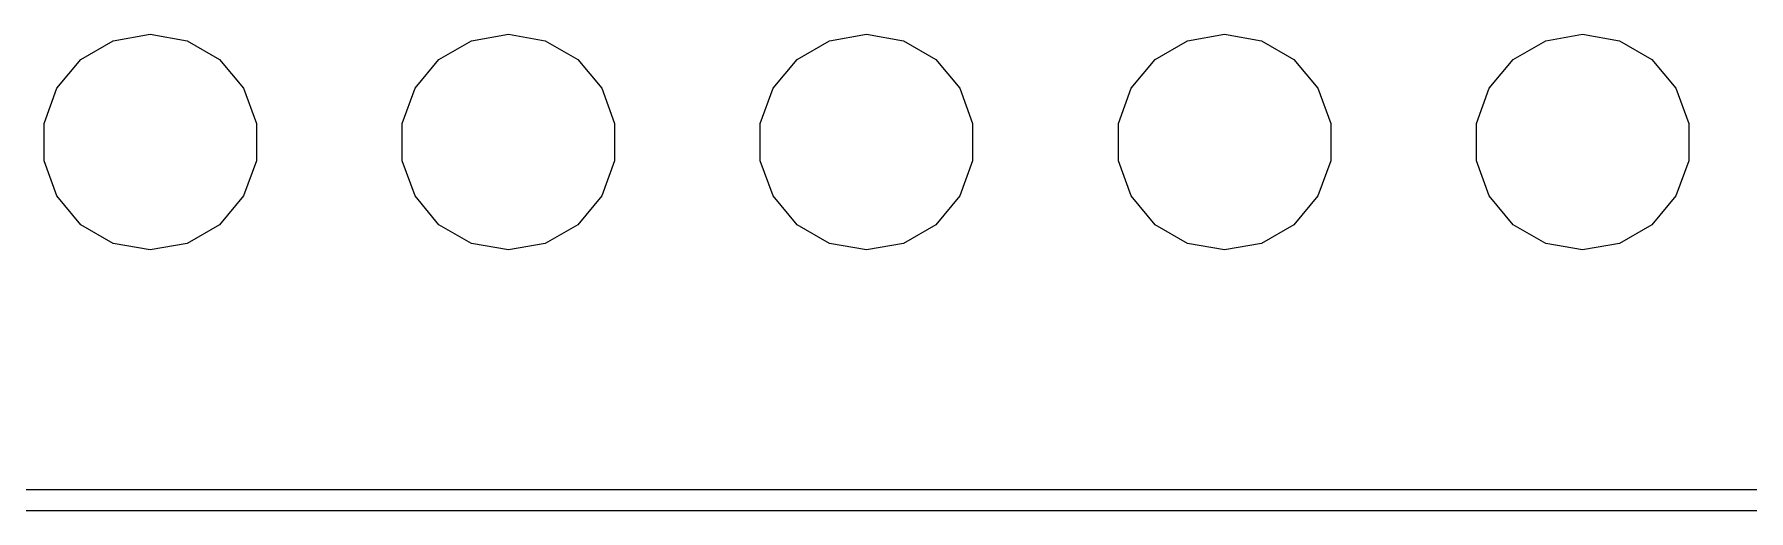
# Model space of a CAD drawing. Extents: x 125.2 to 205.2, y -134.4 to -54.5.
# Drawn here: x 168.45 to 180.61, y -120.72 to -117.34 of the extents above; entities that cross this region are included whole.
import ezdxf

# ---------------------------------------------------------------- set-up
doc = ezdxf.new("R2010")
doc.units = 0
doc.header["$MEASUREMENT"] = 0
doc.layers.add('BLACK', color=7, linetype='CONTINUOUS')

msp = doc.modelspace()

# ---------------------------------------------------------------- linework, layer by layer
at = {"layer": 'Black'}
for p, q in [((169.008, -117.391), (169.27, -117.345)), ((169.27, -117.345), (169.532, -117.391)), ((171.548, -117.391), (171.81, -117.345)), ((171.81, -117.345), (172.072, -117.391)), ((174.088, -117.391), (174.35, -117.345)), ((174.35, -117.345), (174.612, -117.391)), ((176.628, -117.391), (176.89, -117.345)), ((176.89, -117.345), (177.152, -117.391)), ((179.168, -117.391), (179.43, -117.345)), ((179.43, -117.345), (179.692, -117.391)), ((168.778, -117.524), (169.008, -117.391)), ((169.532, -117.391), (169.762, -117.524)), ((171.318, -117.524), (171.548, -117.391)), ((172.072, -117.391), (172.302, -117.524)), ((173.858, -117.524), (174.088, -117.391)), ((174.612, -117.391), (174.842, -117.524)), ((176.398, -117.524), (176.628, -117.391)), ((177.152, -117.391), (177.382, -117.524)), ((178.938, -117.524), (179.168, -117.391)), ((179.692, -117.391), (179.922, -117.524)), ((168.608, -117.728), (168.778, -117.524)), ((169.762, -117.524), (169.932, -117.728)), ((171.148, -117.728), (171.318, -117.524)), ((172.302, -117.524), (172.472, -117.728)), ((173.688, -117.728), (173.858, -117.524)), ((174.842, -117.524), (175.012, -117.728)), ((176.228, -117.728), (176.398, -117.524)), ((177.382, -117.524), (177.552, -117.728)), ((178.768, -117.728), (178.938, -117.524)), ((179.922, -117.524), (180.092, -117.728)), ((168.517, -117.977), (168.608, -117.728)), ((169.932, -117.728), (170.023, -117.977)), ((171.057, -117.977), (171.148, -117.728)), ((172.472, -117.728), (172.563, -117.977)), ((173.597, -117.977), (173.688, -117.728)), ((175.012, -117.728), (175.103, -117.977)), ((176.137, -117.977), (176.228, -117.728)), ((177.552, -117.728), (177.643, -117.977)), ((178.677, -117.977), (178.768, -117.728)), ((180.092, -117.728), (180.183, -117.977)), ((168.517, -118.243), (168.517, -117.977)), ((170.023, -117.977), (170.023, -118.243)), ((171.057, -118.243), (171.057, -117.977)), ((172.563, -117.977), (172.563, -118.243)), ((173.597, -118.243), (173.597, -117.977)), ((175.103, -117.977), (175.103, -118.243)), ((176.137, -118.243), (176.137, -117.977)), ((177.643, -117.977), (177.643, -118.243)), ((178.677, -118.243), (178.677, -117.977)), ((180.183, -117.977), (180.183, -118.243)), ((168.608, -118.492), (168.517, -118.243)), ((170.023, -118.243), (169.932, -118.492)), ((171.148, -118.492), (171.057, -118.243)), ((172.563, -118.243), (172.472, -118.492)), ((173.688, -118.492), (173.597, -118.243)), ((175.103, -118.243), (175.012, -118.492)), ((176.228, -118.492), (176.137, -118.243)), ((177.643, -118.243), (177.552, -118.492)), ((178.768, -118.492), (178.677, -118.243)), ((180.183, -118.243), (180.092, -118.492)), ((168.778, -118.696), (168.608, -118.492)), ((169.932, -118.492), (169.762, -118.696)), ((171.318, -118.696), (171.148, -118.492)), ((172.472, -118.492), (172.302, -118.696)), ((173.858, -118.696), (173.688, -118.492)), ((175.012, -118.492), (174.842, -118.696)), ((176.398, -118.696), (176.228, -118.492)), ((177.552, -118.492), (177.382, -118.696)), ((178.938, -118.696), (178.768, -118.492)), ((180.092, -118.492), (179.922, -118.696)), ((169.008, -118.829), (168.778, -118.696)), ((169.762, -118.696), (169.532, -118.829)), ((171.548, -118.829), (171.318, -118.696)), ((172.302, -118.696), (172.072, -118.829)), ((174.088, -118.829), (173.858, -118.696)), ((174.842, -118.696), (174.612, -118.829)), ((176.628, -118.829), (176.398, -118.696)), ((177.382, -118.696), (177.152, -118.829)), ((179.168, -118.829), (178.938, -118.696)), ((179.922, -118.696), (179.692, -118.829)), ((169.27, -118.875), (169.008, -118.829)), ((169.532, -118.829), (169.27, -118.875)), ((171.81, -118.875), (171.548, -118.829)), ((172.072, -118.829), (171.81, -118.875)), ((174.35, -118.875), (174.088, -118.829)), ((174.612, -118.829), (174.35, -118.875)), ((176.89, -118.875), (176.628, -118.829)), ((177.152, -118.829), (176.89, -118.875)), ((179.43, -118.875), (179.168, -118.829)), ((179.692, -118.829), (179.43, -118.875)), ((131.245, -120.575), (202.215, -120.575)), ((202.29, -120.725), (131.17, -120.725))]:
    msp.add_line(p, q, dxfattribs=at)

doc.saveas('drawing.dxf')
